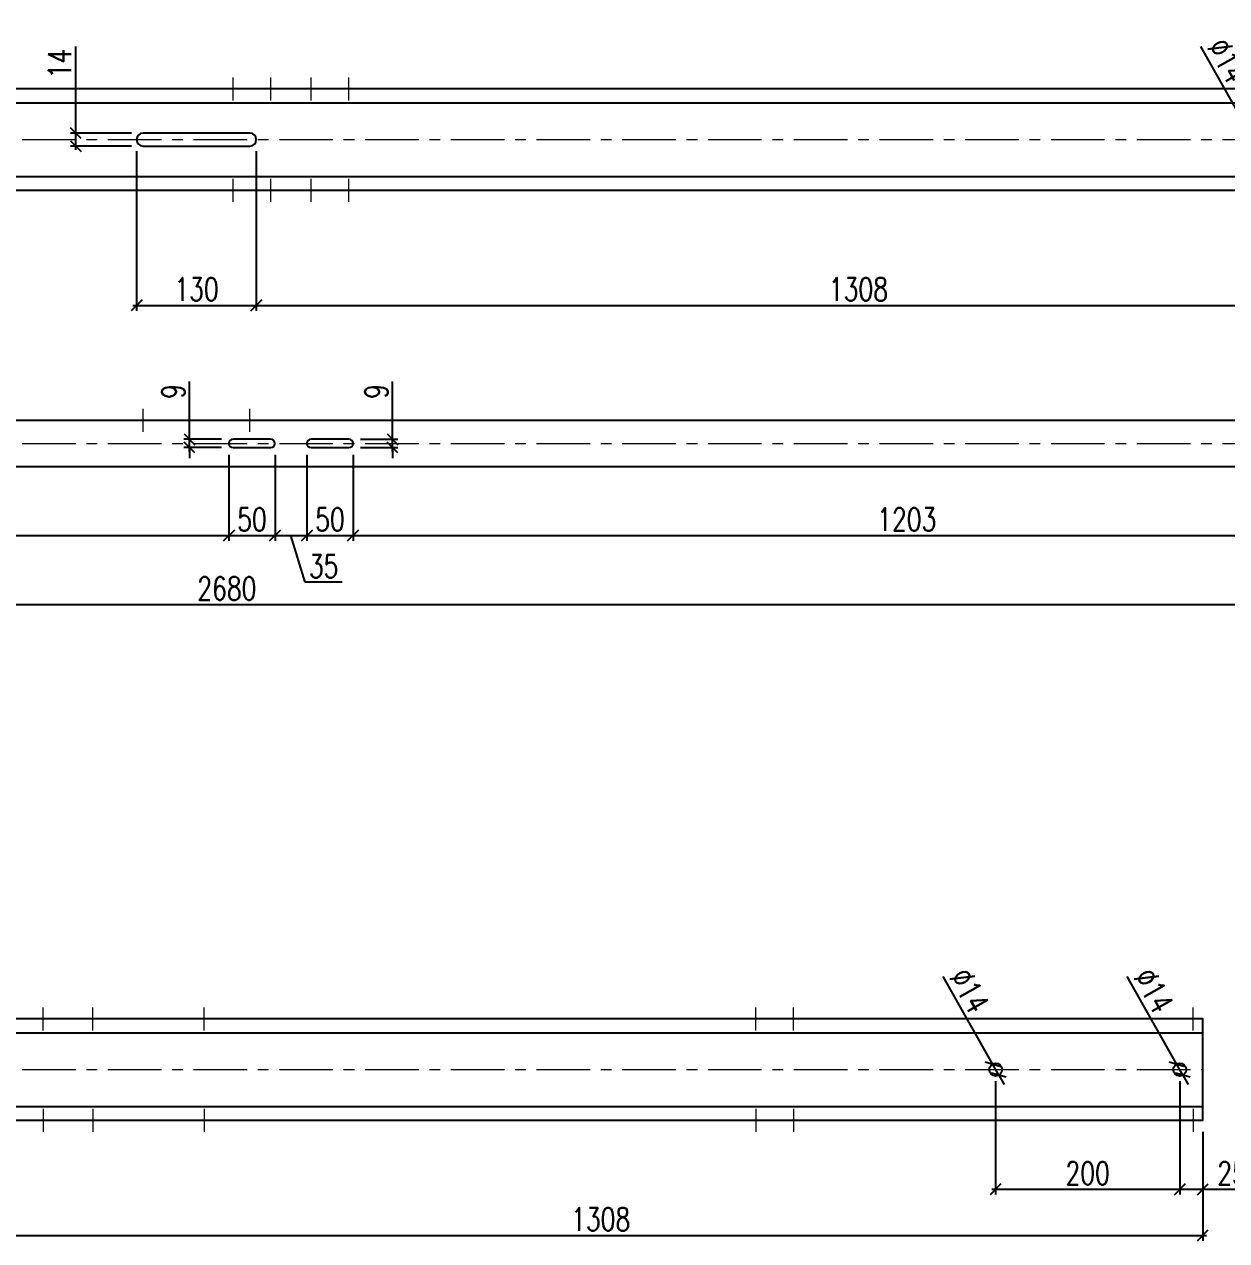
# Model space of a CAD drawing. Header units: millimetres. Extents: x -109 to 3611, y -131 to 11347.
# Drawn here: x 1120 to 2426, y 4314 to 5635 of the extents above; entities that cross this region are included whole.
import ezdxf

# ---------------------------------------------------------------- set-up
doc = ezdxf.new("R2010")
doc.units = ezdxf.units.MM
doc.header["$LTSCALE"] = 1.833333
doc.header["$PDMODE"] = 1
doc.linetypes.add('CENTER', pattern=[50.8, 31.75, -6.35, 6.35, -6.35])
doc.layers.get('0').update_dxf_attribs({"linetype": 'CONTINUOUS'})
doc.layers.get('Defpoints').update_dxf_attribs({"linetype": 'CONTINUOUS'})
for name, color, linetype, lineweight in [('k_inny', 40, 'CONTINUOUS', 13), ('k_konstrukcja', 3, 'CONTINUOUS', 25), ('k_osie', 6, 'CENTER', 5), ('k_wymiary', 1, 'CONTINUOUS', 5)]:
    doc.layers.add(name, color=color, linetype=linetype, lineweight=lineweight)
doc.styles.add('TXT3', font='SIMPLEX.SHX', dxfattribs={"width": 0.75, "height": 25})
doc.dimstyles.new('R1', dxfattribs={"dimtxt": 25, "dimasz": 11.666667, "dimexe": 5.833333, "dimexo": 12.5, "dimgap": 5, "dimtad": 1, "dimdec": 0, "dimzin": 0, "dimdsep": 46, "dimtxsty": 'TXT3', "dimblk1": 'OBLIQUE', "dimblk2": 'OBLIQUE', "dimsah": 1, "dimcen": -3, "dimdle": 4.166667, "dimclrt": 2, "dimadec": 0, "dimazin": 0, "dimtfac": 0.75, "dimtdec": 0, "dimtmove": 0, "dimatfit": 3, "dimldrblk": 'NONE', "dimfxl": 1, "dimtvp": 0.75, "dimtolj": 1, "dimtzin": 0, "dimarcsym": 0})

# ---------------------------------------------------------------- blocks, each defined once
blk = doc.blocks.new('Poz. 72')
blk.add_lwpolyline([(-2375, 55), (-2375, -55), (25, -55), (25, 55)], close=True)
for points in [[(-2375, 40), (25, 40)], [(-2375, -40), (25, -40)]]:
    blk.add_lwpolyline(points)
for centre in [(-200, 0), (0, 0)]:
    blk.add_circle(centre, 7)
at = {"layer": 'k_inny'}
for points in [[(-1234.5, 42.5), (-1234.5, 67.5)], [(-1180.5, 42.5), (-1180.5, 67.5)], [(-1059.5, 42.5), (-1059.5, 67.5)], [(-460.5, 42.5), (-460.5, 67.5)], [(-419.5, 42.5), (-419.5, 67.5)], [(14.5, 42.5), (14.5, 67.5)], [(-1234.5, -42.5), (-1234.5, -67.5)], [(-1180.5, -42.5), (-1180.5, -67.5)], [(-1059.5, -42.5), (-1059.5, -67.5)], [(-460.5, -42.5), (-460.5, -67.5)], [(-419.5, -42.5), (-419.5, -67.5)], [(14.5, -42.5), (14.5, -67.5)]]:
    blk.add_lwpolyline(points, dxfattribs=at)
at = {"layer": 'k_osie'}
blk.add_lwpolyline([(-2375, 0), (25, 0)], dxfattribs=at)
blk = doc.blocks.new('Poz. 73')
blk.add_lwpolyline([(-2655, 55), (-2655, -55), (25, -55), (25, 55)], close=True)
for points in [[(-2655, 40), (25, 40)], [(-2655, -40), (25, -40)]]:
    blk.add_lwpolyline(points)
blk.add_lwpolyline([(-1290, 7), (-1406, 7, 1), (-1406, -7), (-1290, -7, 1)], format="xyb", close=True)
at = {"layer": 'k_inny'}
for points in [[(-1308.25, 42.5), (-1308.25, 67.5)], [(-1267.25, 42.5), (-1267.25, 67.5)], [(-1223.5, 42.5), (-1223.5, 67.5)], [(-1182.5, 42.5), (-1182.5, 67.5)], [(-1308.25, -67.5), (-1308.25, -42.5)], [(-1267.25, -67.5), (-1267.25, -42.5)], [(-1223.5, -67.5), (-1223.5, -42.5)], [(-1182.5, -67.5), (-1182.5, -42.5)]]:
    blk.add_lwpolyline(points, dxfattribs=at)
at = {"layer": 'k_osie'}
blk.add_lwpolyline([(-2655, 0), (25, 0)], dxfattribs=at)
blk = doc.blocks.new('Rygiel L')
for points in [[(-10, -4.5), (-20.5, -4.5, -1), (-20.5, 4.5), (-10, 4.5), (-10, 25), (-2690, 25), (-2690, -25), (-10, -25)], [(-1343.25, -4.5), (-1302.25, -4.5, 1), (-1302.25, 4.5), (-1343.25, 4.5, 1)], [(-1258.5, -4.5), (-1217.5, -4.5, 1), (-1217.5, 4.5), (-1258.5, 4.5, 1)]]:
    blk.add_lwpolyline(points, format="xyb", close=True)
at = {"layer": 'k_inny'}
for points in [[(-1441, 12.5), (-1441, 37.5)], [(-1325, 12.5), (-1325, 37.5)]]:
    blk.add_lwpolyline(points, dxfattribs=at)
at = {"layer": 'k_osie'}
blk.add_lwpolyline([(-2690, 0), (-10, 0)], dxfattribs=at)
blk = doc.blocks.new('_Oblique')
at = {"color": 0, "linetype": 'ByBlock', "lineweight": -2}
blk.add_line((-0.5, -0.5), (0.5, 0.5), dxfattribs=at)
blk = doc.blocks.new('*D538')
at = {"layer": 'Defpoints', "color": 0}
for p in [(2375, 4499.7), (2400, 4444.7), (2400, 4369.7)]:
    blk.add_point(p, dxfattribs=at)
at = {"layer": 'k_wymiary', "color": 0, "lineweight": -2}
for p, q in [((2375, 4487.2), (2375, 4363.9)), ((2400, 4432.2), (2400, 4363.9)), ((2370.8, 4369.7), (2400, 4369.7)), ((2400, 4369.7), (2452, 4369.7))]:
    blk.add_line(p, q, dxfattribs=at)
at = {"layer": 'k_wymiary', "color": 0, "linetype": 'ByBlock', "lineweight": -2, "xscale": 11.66666666666666, "yscale": 11.66666666666666, "zscale": 11.66666666666666, "rotation": 180}
blk.add_blockref('_Oblique', (2375, 4369.7), dxfattribs=at)
at = {"layer": 'k_wymiary', "color": 0, "linetype": 'ByBlock', "lineweight": -2, "xscale": 11.66666666666666, "yscale": 11.66666666666666, "zscale": 11.66666666666666}
blk.add_blockref('_Oblique', (2400, 4369.7), dxfattribs=at)
at = {"layer": 'k_wymiary', "color": 2, "insert": (2431.8, 4387.2), "char_height": 25, "attachment_point": 5, "style": 'TXT3'}
blk.add_mtext('\\A1;25', dxfattribs=at)
blk = doc.blocks.new('_None')
blk = doc.blocks.new('*D539')
at = {"layer": 'Defpoints', "color": 0}
for p in [(2175, 4499.7), (2375, 4499.7), (2375, 4369.7)]:
    blk.add_point(p, dxfattribs=at)
at = {"layer": 'k_wymiary', "color": 0, "lineweight": -2}
for p, q in [((2175, 4487.2), (2175, 4363.9)), ((2375, 4487.2), (2375, 4363.9)), ((2170.8, 4369.7), (2379.2, 4369.7))]:
    blk.add_line(p, q, dxfattribs=at)
at = {"layer": 'k_wymiary', "color": 0, "linetype": 'ByBlock', "lineweight": -2, "xscale": 11.66666666666666, "yscale": 11.66666666666666, "zscale": 11.66666666666666, "rotation": 180}
blk.add_blockref('_Oblique', (2175, 4369.7), dxfattribs=at)
at = {"layer": 'k_wymiary', "color": 0, "linetype": 'ByBlock', "lineweight": -2, "xscale": 11.66666666666666, "yscale": 11.66666666666666, "zscale": 11.66666666666666}
blk.add_blockref('_Oblique', (2375, 4369.7), dxfattribs=at)
at = {"layer": 'k_wymiary', "color": 2, "insert": (2275, 4387.2), "char_height": 25, "attachment_point": 5, "style": 'TXT3'}
blk.add_mtext('\\A1;200', dxfattribs=at)
blk = doc.blocks.new('*D540')
at = {"layer": 'Defpoints', "color": 0}
for p in [(2371.6, 4505.8), (2378.4, 4493.6)]:
    blk.add_point(p, dxfattribs=at)
at = {"layer": 'k_wymiary', "color": 0, "lineweight": -2}
for p, q in [((2371.6, 4505.8), (2318, 4600.7)), ((2378.4, 4493.6), (2371.6, 4505.8)), ((2378.4, 4493.6), (2384.2, 4483.5))]:
    blk.add_line(p, q, dxfattribs=at)
at = {"layer": 'k_wymiary', "color": 0, "linetype": 'ByBlock', "lineweight": -2, "xscale": 11.66666666666666, "yscale": 11.66666666666666, "zscale": 11.66666666666666}
for p, rotation in [((2371.6, 4505.8), 299.4326293042633), ((2378.4, 4493.6), 119.4326293042633)]:
    blk.add_blockref('_Oblique', p, dxfattribs=dict(at, rotation=rotation))
at = {"layer": 'k_wymiary', "color": 2, "insert": (2346.7, 4585.5), "char_height": 25, "attachment_point": 5, "rotation": 299.4326, "style": 'TXT3'}
blk.add_mtext('\\A1;∅14', dxfattribs=at)
blk = doc.blocks.new('*D541')
at = {"layer": 'Defpoints', "color": 0}
for p in [(2171.6, 4505.8), (2178.4, 4493.6)]:
    blk.add_point(p, dxfattribs=at)
at = {"layer": 'k_wymiary', "color": 0, "lineweight": -2}
for p, q in [((2171.6, 4505.8), (2118, 4600.7)), ((2178.4, 4493.6), (2171.6, 4505.8)), ((2178.4, 4493.6), (2184.2, 4483.5))]:
    blk.add_line(p, q, dxfattribs=at)
at = {"layer": 'k_wymiary', "color": 0, "linetype": 'ByBlock', "lineweight": -2, "xscale": 11.66666666666666, "yscale": 11.66666666666666, "zscale": 11.66666666666666}
for p, rotation in [((2171.6, 4505.8), 299.4326293042633), ((2178.4, 4493.6), 119.4326293042633)]:
    blk.add_blockref('_Oblique', p, dxfattribs=dict(at, rotation=rotation))
at = {"layer": 'k_wymiary', "color": 2, "insert": (2146.7, 4585.5), "char_height": 25, "attachment_point": 5, "rotation": 299.4326, "style": 'TXT3'}
blk.add_mtext('\\A1;∅14', dxfattribs=at)
blk = doc.blocks.new('*D557')
at = {"layer": 'Defpoints', "color": 0}
for p in [(270, 5179.7), (1342.3, 5179.7), (1342.3, 5079.7)]:
    blk.add_point(p, dxfattribs=at)
at = {"layer": 'k_wymiary', "color": 0, "lineweight": -2}
for p, q in [((270, 5167.2), (270, 5073.9)), ((1342.3, 5167.2), (1342.3, 5073.9)), ((265.8, 5079.7), (1346.4, 5079.7))]:
    blk.add_line(p, q, dxfattribs=at)
at = {"layer": 'k_wymiary', "color": 0, "linetype": 'ByBlock', "lineweight": -2, "xscale": 11.66666666666666, "yscale": 11.66666666666666, "zscale": 11.66666666666666, "rotation": 180}
blk.add_blockref('_Oblique', (270, 5079.7), dxfattribs=at)
at = {"layer": 'k_wymiary', "color": 0, "linetype": 'ByBlock', "lineweight": -2, "xscale": 11.66666666666666, "yscale": 11.66666666666666, "zscale": 11.66666666666666}
blk.add_blockref('_Oblique', (1342.3, 5079.7), dxfattribs=at)
at = {"layer": 'k_wymiary', "color": 2, "insert": (806.1, 5097.2), "char_height": 25, "attachment_point": 5, "style": 'TXT3'}
blk.add_mtext('\\A1;1072', dxfattribs=at)
blk = doc.blocks.new('*D558')
at = {"layer": 'Defpoints', "color": 0}
for p in [(1342.3, 5179.7), (1392.3, 5179.7), (1392.3, 5079.7)]:
    blk.add_point(p, dxfattribs=at)
at = {"layer": 'k_wymiary', "color": 0, "lineweight": -2}
for p, q in [((1342.3, 5167.2), (1342.3, 5073.9)), ((1392.3, 5167.2), (1392.3, 5073.9)), ((1338.1, 5079.7), (1396.4, 5079.7))]:
    blk.add_line(p, q, dxfattribs=at)
at = {"layer": 'k_wymiary', "color": 0, "linetype": 'ByBlock', "lineweight": -2, "xscale": 11.66666666666666, "yscale": 11.66666666666666, "zscale": 11.66666666666666, "rotation": 180}
blk.add_blockref('_Oblique', (1342.3, 5079.7), dxfattribs=at)
at = {"layer": 'k_wymiary', "color": 0, "linetype": 'ByBlock', "lineweight": -2, "xscale": 11.66666666666666, "yscale": 11.66666666666666, "zscale": 11.66666666666666}
blk.add_blockref('_Oblique', (1392.3, 5079.7), dxfattribs=at)
at = {"layer": 'k_wymiary', "color": 2, "insert": (1367.3, 5097.2), "char_height": 25, "attachment_point": 5, "style": 'TXT3'}
blk.add_mtext('\\A1;50', dxfattribs=at)
blk = doc.blocks.new('*D559')
at = {"layer": 'Defpoints', "color": 0}
for p in [(1392.3, 5179.7), (1427, 5179.7), (1427, 5079.7)]:
    blk.add_point(p, dxfattribs=at)
at = {"layer": 'k_wymiary', "color": 0, "lineweight": -2}
for p, q in [((1392.3, 5167.2), (1392.3, 5073.9)), ((1427, 5167.2), (1427, 5073.9)), ((1388.1, 5079.7), (1431.2, 5079.7)), ((1424.9, 5028.9), (1409.6, 5079.7)), ((1465.2, 5028.9), (1424.9, 5028.9))]:
    blk.add_line(p, q, dxfattribs=at)
at = {"layer": 'k_wymiary', "color": 0, "linetype": 'ByBlock', "lineweight": -2, "xscale": 11.66666666666666, "yscale": 11.66666666666666, "zscale": 11.66666666666666, "rotation": 180}
blk.add_blockref('_Oblique', (1392.3, 5079.7), dxfattribs=at)
at = {"layer": 'k_wymiary', "color": 0, "linetype": 'ByBlock', "lineweight": -2, "xscale": 11.66666666666666, "yscale": 11.66666666666666, "zscale": 11.66666666666666}
blk.add_blockref('_Oblique', (1427, 5079.7), dxfattribs=at)
at = {"layer": 'k_wymiary', "color": 2, "insert": (1445.1, 5046.4), "char_height": 25, "attachment_point": 5, "style": 'TXT3'}
blk.add_mtext('\\A1;35', dxfattribs=at)
blk = doc.blocks.new('*D560')
at = {"layer": 'Defpoints', "color": 0}
for p in [(1427, 5179.7), (1477, 5179.7), (1477, 5079.7)]:
    blk.add_point(p, dxfattribs=at)
at = {"layer": 'k_wymiary', "color": 0, "lineweight": -2}
for p, q in [((1427, 5167.2), (1427, 5073.9)), ((1477, 5167.2), (1477, 5073.9)), ((1422.8, 5079.7), (1481.2, 5079.7))]:
    blk.add_line(p, q, dxfattribs=at)
at = {"layer": 'k_wymiary', "color": 0, "linetype": 'ByBlock', "lineweight": -2, "xscale": 11.66666666666666, "yscale": 11.66666666666666, "zscale": 11.66666666666666, "rotation": 180}
blk.add_blockref('_Oblique', (1427, 5079.7), dxfattribs=at)
at = {"layer": 'k_wymiary', "color": 0, "linetype": 'ByBlock', "lineweight": -2, "xscale": 11.66666666666666, "yscale": 11.66666666666666, "zscale": 11.66666666666666}
blk.add_blockref('_Oblique', (1477, 5079.7), dxfattribs=at)
at = {"layer": 'k_wymiary', "color": 2, "insert": (1452, 5097.2), "char_height": 25, "attachment_point": 5, "style": 'TXT3'}
blk.add_mtext('\\A1;50', dxfattribs=at)
blk = doc.blocks.new('*D561')
at = {"layer": 'Defpoints', "color": 0}
for p in [(1477, 5179.7), (2680, 5154.7), (2680, 5079.7)]:
    blk.add_point(p, dxfattribs=at)
at = {"layer": 'k_wymiary', "color": 0, "lineweight": -2}
for p, q in [((1477, 5167.2), (1477, 5073.9)), ((2680, 5142.2), (2680, 5073.9)), ((1472.8, 5079.7), (2684.2, 5079.7))]:
    blk.add_line(p, q, dxfattribs=at)
at = {"layer": 'k_wymiary', "color": 0, "linetype": 'ByBlock', "lineweight": -2, "xscale": 11.66666666666666, "yscale": 11.66666666666666, "zscale": 11.66666666666666, "rotation": 180}
blk.add_blockref('_Oblique', (1477, 5079.7), dxfattribs=at)
at = {"layer": 'k_wymiary', "color": 0, "linetype": 'ByBlock', "lineweight": -2, "xscale": 11.66666666666666, "yscale": 11.66666666666666, "zscale": 11.66666666666666}
blk.add_blockref('_Oblique', (2680, 5079.7), dxfattribs=at)
at = {"layer": 'k_wymiary', "color": 2, "insert": (2078.5, 5097.2), "char_height": 25, "attachment_point": 5, "style": 'TXT3'}
blk.add_mtext('\\A1;1203', dxfattribs=at)
blk = doc.blocks.new('*D562')
at = {"layer": 'Defpoints', "color": 0}
for p in [(0, 5154.7), (2680, 5154.7), (2680, 5004.7)]:
    blk.add_point(p, dxfattribs=at)
at = {"layer": 'k_wymiary', "color": 0, "lineweight": -2}
for p, q in [((0, 5142.2), (0, 4998.9)), ((2680, 5142.2), (2680, 4998.9)), ((-4.2, 5004.7), (2684.2, 5004.7))]:
    blk.add_line(p, q, dxfattribs=at)
at = {"layer": 'k_wymiary', "color": 0, "linetype": 'ByBlock', "lineweight": -2, "xscale": 11.66666666666666, "yscale": 11.66666666666666, "zscale": 11.66666666666666, "rotation": 180}
blk.add_blockref('_Oblique', (0, 5004.7), dxfattribs=at)
at = {"layer": 'k_wymiary', "color": 0, "linetype": 'ByBlock', "lineweight": -2, "xscale": 11.66666666666666, "yscale": 11.66666666666666, "zscale": 11.66666666666666}
blk.add_blockref('_Oblique', (2680, 5004.7), dxfattribs=at)
at = {"layer": 'k_wymiary', "color": 2, "insert": (1340, 5022.2), "char_height": 25, "attachment_point": 5, "style": 'TXT3'}
blk.add_mtext('\\A1;2680', dxfattribs=at)
blk = doc.blocks.new('*D566')
at = {"layer": 'Defpoints', "color": 0}
for p in [(2451.6, 5515.8), (2458.4, 5503.6)]:
    blk.add_point(p, dxfattribs=at)
at = {"layer": 'k_wymiary', "color": 0, "lineweight": -2}
for p, q in [((2451.6, 5515.8), (2398, 5610.7)), ((2458.4, 5503.6), (2451.6, 5515.8)), ((2458.4, 5503.6), (2464.2, 5493.5))]:
    blk.add_line(p, q, dxfattribs=at)
at = {"layer": 'k_wymiary', "color": 0, "linetype": 'ByBlock', "lineweight": -2, "xscale": 11.66666666666666, "yscale": 11.66666666666666, "zscale": 11.66666666666666}
for p, rotation in [((2451.6, 5515.8), 299.4326293042633), ((2458.4, 5503.6), 119.4326293042633)]:
    blk.add_blockref('_Oblique', p, dxfattribs=dict(at, rotation=rotation))
at = {"layer": 'k_wymiary', "color": 2, "insert": (2426.7, 5595.5), "char_height": 25, "attachment_point": 5, "rotation": 299.4326, "style": 'TXT3'}
blk.add_mtext('\\A1;∅14', dxfattribs=at)
blk = doc.blocks.new('*D570')
at = {"layer": 'Defpoints', "color": 0}
for p in [(1092, 4499.7), (2400, 4444.7), (2400, 4319.7)]:
    blk.add_point(p, dxfattribs=at)
at = {"layer": 'k_wymiary', "color": 0, "lineweight": -2}
for p, q in [((1092, 4487.2), (1092, 4313.9)), ((2400, 4432.2), (2400, 4313.9)), ((1087.8, 4319.7), (2404.2, 4319.7))]:
    blk.add_line(p, q, dxfattribs=at)
at = {"layer": 'k_wymiary', "color": 0, "linetype": 'ByBlock', "lineweight": -2, "xscale": 11.66666666666666, "yscale": 11.66666666666666, "zscale": 11.66666666666666, "rotation": 180}
blk.add_blockref('_Oblique', (1092, 4319.7), dxfattribs=at)
at = {"layer": 'k_wymiary', "color": 0, "linetype": 'ByBlock', "lineweight": -2, "xscale": 11.66666666666666, "yscale": 11.66666666666666, "zscale": 11.66666666666666}
blk.add_blockref('_Oblique', (2400, 4319.7), dxfattribs=at)
at = {"layer": 'k_wymiary', "color": 2, "insert": (1746, 4337.2), "char_height": 25, "attachment_point": 5, "style": 'TXT3'}
blk.add_mtext('\\A1;1308', dxfattribs=at)
blk = doc.blocks.new('*D571')
at = {"layer": 'Defpoints', "color": 0}
for p in [(1242, 5509.7), (1372, 5509.7), (1372, 5329.7)]:
    blk.add_point(p, dxfattribs=at)
at = {"layer": 'k_wymiary', "color": 0, "lineweight": -2}
for p, q in [((1242, 5497.2), (1242, 5323.9)), ((1372, 5497.2), (1372, 5323.9)), ((1237.8, 5329.7), (1376.2, 5329.7))]:
    blk.add_line(p, q, dxfattribs=at)
at = {"layer": 'k_wymiary', "color": 0, "linetype": 'ByBlock', "lineweight": -2, "xscale": 11.66666666666666, "yscale": 11.66666666666666, "zscale": 11.66666666666666, "rotation": 180}
blk.add_blockref('_Oblique', (1242, 5329.7), dxfattribs=at)
at = {"layer": 'k_wymiary', "color": 0, "linetype": 'ByBlock', "lineweight": -2, "xscale": 11.66666666666666, "yscale": 11.66666666666666, "zscale": 11.66666666666666}
blk.add_blockref('_Oblique', (1372, 5329.7), dxfattribs=at)
at = {"layer": 'k_wymiary', "color": 2, "insert": (1307, 5347.2), "char_height": 25, "attachment_point": 5, "style": 'TXT3'}
blk.add_mtext('\\A1;130', dxfattribs=at)
blk = doc.blocks.new('*D572')
at = {"layer": 'Defpoints', "color": 0}
for p in [(1372, 5509.7), (2680, 5454.7), (2680, 5329.7)]:
    blk.add_point(p, dxfattribs=at)
at = {"layer": 'k_wymiary', "color": 0, "lineweight": -2}
for p, q in [((1372, 5497.2), (1372, 5323.9)), ((2680, 5442.2), (2680, 5323.9)), ((1367.8, 5329.7), (2684.2, 5329.7))]:
    blk.add_line(p, q, dxfattribs=at)
at = {"layer": 'k_wymiary', "color": 0, "linetype": 'ByBlock', "lineweight": -2, "xscale": 11.66666666666666, "yscale": 11.66666666666666, "zscale": 11.66666666666666, "rotation": 180}
blk.add_blockref('_Oblique', (1372, 5329.7), dxfattribs=at)
at = {"layer": 'k_wymiary', "color": 0, "linetype": 'ByBlock', "lineweight": -2, "xscale": 11.66666666666666, "yscale": 11.66666666666666, "zscale": 11.66666666666666}
blk.add_blockref('_Oblique', (2680, 5329.7), dxfattribs=at)
at = {"layer": 'k_wymiary', "color": 2, "insert": (2026, 5347.2), "char_height": 25, "attachment_point": 5, "style": 'TXT3'}
blk.add_mtext('\\A1;1308', dxfattribs=at)
blk = doc.blocks.new('*D575')
at = {"layer": 'Defpoints', "color": 0}
for p in [(1176, 5516.7), (1249, 5516.7), (1249, 5502.7)]:
    blk.add_point(p, dxfattribs=at)
at = {"layer": 'k_wymiary', "color": 0, "lineweight": -2}
for p, q in [((1176, 5516.7), (1176, 5611)), ((1236.5, 5516.7), (1170.2, 5516.7)), ((1176, 5498.6), (1176, 5520.9)), ((1236.5, 5502.7), (1170.2, 5502.7))]:
    blk.add_line(p, q, dxfattribs=at)
at = {"layer": 'k_wymiary', "color": 0, "linetype": 'ByBlock', "lineweight": -2, "xscale": 11.66666666666666, "yscale": 11.66666666666666, "zscale": 11.66666666666666}
for p, rotation in [((1176, 5516.7), 90), ((1176, 5502.7), 270)]:
    blk.add_blockref('_Oblique', p, dxfattribs=dict(at, rotation=rotation))
at = {"layer": 'k_wymiary', "color": 2, "insert": (1158.5, 5592.2), "char_height": 25, "attachment_point": 5, "rotation": 90, "style": 'TXT3'}
blk.add_mtext('\\A1;14', dxfattribs=at)
blk = doc.blocks.new('*D602')
at = {"layer": 'Defpoints', "color": 0}
for p in [(1299.3, 5184.2), (1346.8, 5184.2), (1346.8, 5175.2)]:
    blk.add_point(p, dxfattribs=at)
at = {"layer": 'k_wymiary', "color": 0, "lineweight": -2}
for p, q in [((1299.3, 5184.2), (1299.3, 5246.9)), ((1334.3, 5184.2), (1293.4, 5184.2)), ((1299.3, 5171.1), (1299.3, 5188.4)), ((1334.3, 5175.2), (1293.4, 5175.2)), ((1299.3, 5175.2), (1299.3, 5163.6))]:
    blk.add_line(p, q, dxfattribs=at)
at = {"layer": 'k_wymiary', "color": 0, "linetype": 'ByBlock', "lineweight": -2, "xscale": 11.66666666666666, "yscale": 11.66666666666666, "zscale": 11.66666666666666}
for p, rotation in [((1299.3, 5184.2), 270), ((1299.3, 5175.2), 90)]:
    blk.add_blockref('_Oblique', p, dxfattribs=dict(at, rotation=rotation))
at = {"layer": 'k_wymiary', "color": 2, "insert": (1281.8, 5236.1), "char_height": 25, "attachment_point": 5, "rotation": 90, "style": 'TXT3'}
blk.add_mtext('\\A1;9', dxfattribs=at)
blk = doc.blocks.new('*D603')
at = {"layer": 'Defpoints', "color": 0}
for p in [(1472.5, 5184.2), (1520, 5184.2), (1472.5, 5175.2)]:
    blk.add_point(p, dxfattribs=at)
at = {"layer": 'k_wymiary', "color": 0, "lineweight": -2}
for p, q in [((1520, 5184.2), (1520, 5246.9)), ((1485, 5184.2), (1525.8, 5184.2)), ((1520, 5171.1), (1520, 5188.4)), ((1485, 5175.2), (1525.8, 5175.2)), ((1520, 5175.2), (1520, 5163.6))]:
    blk.add_line(p, q, dxfattribs=at)
at = {"layer": 'k_wymiary', "color": 0, "linetype": 'ByBlock', "lineweight": -2, "xscale": 11.66666666666666, "yscale": 11.66666666666666, "zscale": 11.66666666666666}
for p, rotation in [((1520, 5184.2), 270), ((1520, 5175.2), 90)]:
    blk.add_blockref('_Oblique', p, dxfattribs=dict(at, rotation=rotation))
at = {"layer": 'k_wymiary', "color": 2, "insert": (1502.5, 5236.1), "char_height": 25, "attachment_point": 5, "rotation": 90, "style": 'TXT3'}
blk.add_mtext('\\A1;9', dxfattribs=at)

msp = doc.modelspace()

# ---------------------------------------------------------------- block references
at = {"layer": 'k_konstrukcja'}
for name, p in [('Poz. 73', (2655, 5509.74)), ('Rygiel L', (2690, 5179.74)), ('Poz. 72', (2375, 4499.74))]:
    msp.add_blockref(name, p, dxfattribs=at)

# ---------------------------------------------------------------- dimensions: what is measured, and where the dimension line sits
at = {"layer": 'k_wymiary'}
for p1, p2, picture, middle in [((2458.44, 5503.65), (2451.56, 5515.84), '*D566', (2411.46, 5586.91)), ((2178.44, 4493.65), (2171.56, 4505.84), '*D541', (2131.46, 4576.91)), ((2378.44, 4493.65), (2371.56, 4505.84), '*D540', (2331.46, 4576.91))]:
    dim = msp.add_diameter_dim_2p(p1=p1, p2=p2, dimstyle='R1', dxfattribs=at)
    dim.commit()
    dim.dimension.update_dxf_attribs({"geometry": picture, "text_midpoint": middle, "dimtype": 163})
for base, p1, p2, picture, middle in [((1176, 5516.74), (1249, 5502.74), (1249, 5516.74), '*D575', (1176, 5592.2)), ((1299.25, 5184.24), (1346.75, 5175.24), (1346.75, 5184.24), '*D602', (1299.25, 5236.09)), ((1520, 5184.24), (1472.5, 5175.24), (1472.5, 5184.24), '*D603', (1520, 5236.09))]:
    dim = msp.add_linear_dim(base=base, p1=p1, p2=p2, angle=90, dimstyle='R1', dxfattribs=at)
    dim.commit()
    dim.dimension.update_dxf_attribs({"geometry": picture, "text_midpoint": middle, "dimtype": 160})
for base, p1, p2, picture, middle in [((1372, 5329.74), (1242, 5509.74), (1372, 5509.74), '*D571', (1307, 5347.24)), ((2680, 5004.74), (0, 5154.74), (2680, 5154.74), '*D562', (1340, 5022.24)), ((2375, 4369.74), (2175, 4499.74), (2375, 4499.74), '*D539', (2275, 4387.24)), ((2400, 4369.74), (2375, 4499.74), (2400, 4444.74), '*D538', (2431.85, 4387.24))]:
    dim = msp.add_linear_dim(base=base, p1=p1, p2=p2, dimstyle='R1', dxfattribs=at)
    dim.commit()
    dim.dimension.update_dxf_attribs({"geometry": picture, "text_midpoint": middle})
for base, p1, p2, picture, middle in [((2680, 5329.74), (1372, 5509.74), (2680, 5454.74), '*D572', (2026, 5347.24)), ((1342.25, 5079.74), (270, 5179.74), (1342.25, 5179.74), '*D557', (806.13, 5097.24)), ((1392.25, 5079.74), (1342.25, 5179.74), (1392.25, 5179.74), '*D558', (1367.25, 5097.24)), ((1427, 5079.74), (1392.25, 5179.74), (1427, 5179.74), '*D559', (1429.88, 5046.41)), ((1477, 5079.74), (1427, 5179.74), (1477, 5179.74), '*D560', (1452, 5097.24)), ((2680, 5079.74), (1477, 5179.74), (2680, 5154.74), '*D561', (2078.5, 5097.24)), ((2400, 4319.74), (1092, 4499.74), (2400, 4444.74), '*D570', (1746, 4337.24))]:
    dim = msp.add_linear_dim(base=base, p1=p1, p2=p2, dimstyle='R1', override={"dimtmove": 1}, dxfattribs=at)
    dim.commit()
    dim.dimension.update_dxf_attribs({"geometry": picture, "text_midpoint": middle})

doc.saveas('drawing.dxf')
